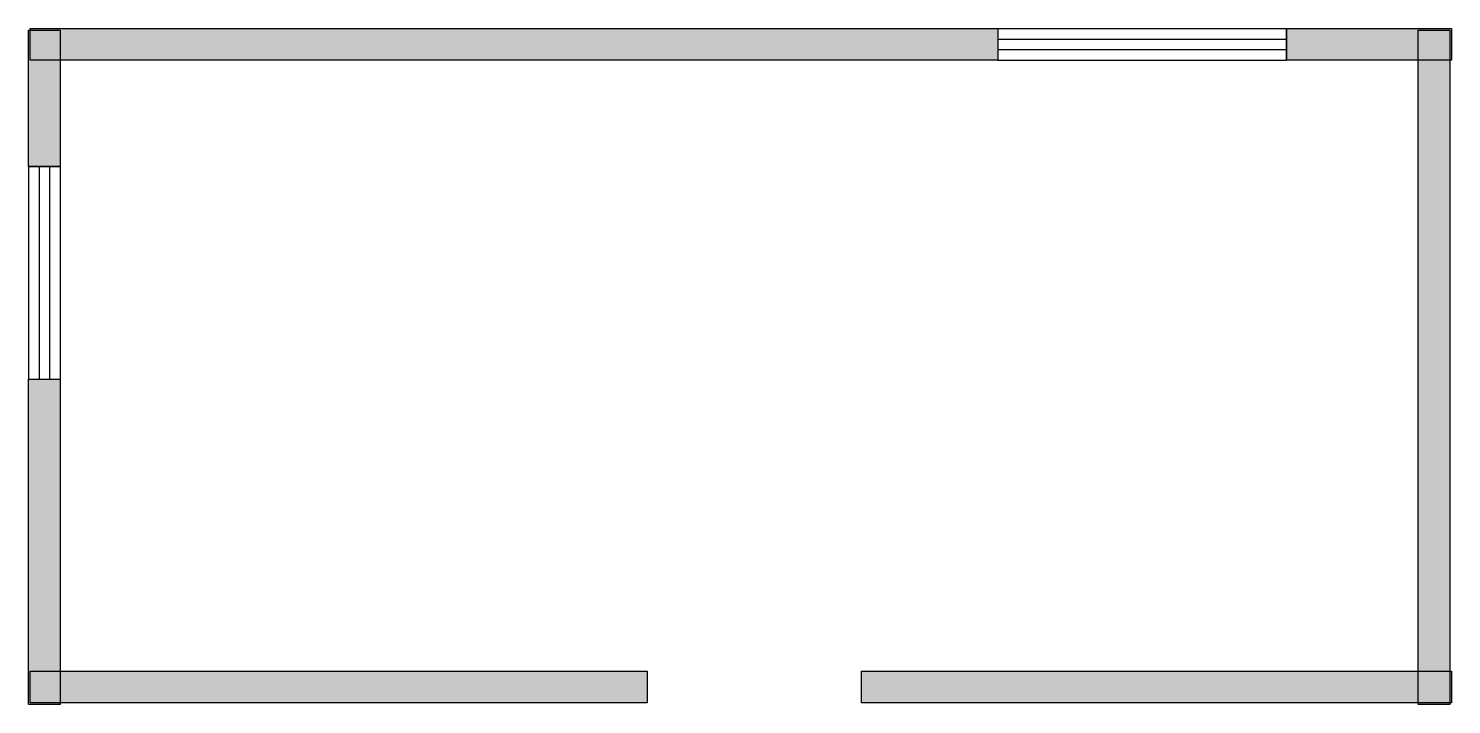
# Model space of a CAD drawing. Header units: centimetres. Extents: x 47 to 836, y 74 to 449.
import ezdxf

# ---------------------------------------------------------------- set-up
doc = ezdxf.new("R2010")
doc.units = ezdxf.units.CM
doc.layers.add('WALL', color=7, linetype='Continuous')
doc.layers.add('WINDOW', color=5, linetype='Continuous')

msp = doc.modelspace()

# ---------------------------------------------------------------- hatches: boundary and pattern name
at = {"layer": 'WALL'}
h = msp.add_hatch(color=256, dxfattribs=at)
h.dxf.hatch_style = 1
h.paths.add_polyline_path([(46.64, 447.92), (64.24, 447.92), (64.24, 372.24), (46.64, 372.24)])
h = msp.add_hatch(color=256, dxfattribs=at)
h.dxf.hatch_style = 1
h.paths.add_polyline_path([(47.52, 448.8), (584.32, 448.8), (584.32, 431.2), (47.52, 431.2)])
h = msp.add_hatch(color=256, dxfattribs=at)
h.dxf.hatch_style = 1
h.paths.add_polyline_path([(744.48, 448.8), (836, 448.8), (836, 431.2), (744.48, 431.2)])
h = msp.add_hatch(color=256, dxfattribs=at)
h.dxf.hatch_style = 1
h.paths.add_polyline_path([(817.52, 447.92), (835.12, 447.92), (835.12, 73.92), (817.52, 73.92)])
h = msp.add_hatch(color=256, dxfattribs=at)
h.dxf.hatch_style = 1
h.paths.add_polyline_path([(46.64, 254.32), (64.24, 254.32), (64.24, 73.92), (46.64, 73.92)])
h = msp.add_hatch(color=256, dxfattribs=at)
h.dxf.hatch_style = 1
h.paths.add_polyline_path([(47.52, 92.4), (389.84, 92.4), (389.84, 74.8), (47.52, 74.8)])
h = msp.add_hatch(color=256, dxfattribs=at)
h.dxf.hatch_style = 1
h.paths.add_polyline_path([(508.64, 92.4), (836, 92.4), (836, 74.8), (508.64, 74.8)])

# ---------------------------------------------------------------- linework, layer by layer
for points in [[(46.64, 447.92), (64.24, 447.92), (64.24, 372.24), (46.64, 372.24)], [(47.52, 448.8), (584.32, 448.8), (584.32, 431.2), (47.52, 431.2)], [(744.48, 448.8), (836, 448.8), (836, 431.2), (744.48, 431.2)], [(817.52, 447.92), (835.12, 447.92), (835.12, 73.92), (817.52, 73.92)], [(46.64, 254.32), (64.24, 254.32), (64.24, 73.92), (46.64, 73.92)], [(47.52, 92.4), (389.84, 92.4), (389.84, 74.8), (47.52, 74.8)], [(508.64, 92.4), (836, 92.4), (836, 74.8), (508.64, 74.8)]]:
    msp.add_lwpolyline(points, close=True, dxfattribs=at)
at = {"layer": 'WINDOW'}
for p, q in [((584.32, 448.8), (744.48, 448.8)), ((584.32, 448.8), (584.32, 431.2)), ((584.32, 442.93), (744.48, 442.93)), ((744.48, 448.8), (744.48, 431.2)), ((584.32, 437.07), (744.48, 437.07)), ((584.32, 431.2), (744.48, 431.2)), ((46.64, 372.24), (46.64, 254.32)), ((46.64, 372.24), (64.24, 372.24)), ((52.51, 372.24), (52.51, 254.32)), ((58.37, 372.24), (58.37, 254.32)), ((64.24, 372.24), (64.24, 254.32)), ((46.64, 254.32), (64.24, 254.32))]:
    msp.add_line(p, q, dxfattribs=at)

doc.saveas('drawing.dxf')
